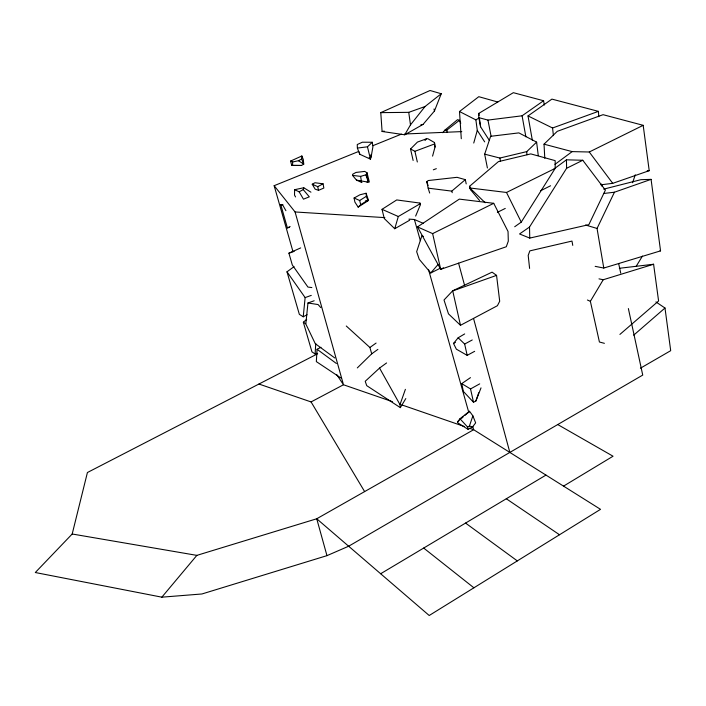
<?xml version="1.0" encoding="UTF-8"?>
<svg xmlns="http://www.w3.org/2000/svg" width="706" height="706" viewBox="0 0 706 706"><rect width="100%" height="100%" fill="white"/><g stroke="black" fill="none" stroke-linecap="round" stroke-linejoin="round"><path stroke-width="1.06" d="M292.575 165.513L292.637 161.983L290.545 161.083L291.737 165.407L301.453 165.46L303.712 164.198L303.342 159.635L301.85 155.982L290.545 161.083M310.94 192.182L303.756 187.752L294.623 189.702L294.517 195.103L295.558 196.948M317.135 353.274L315.123 353.962L315.741 343.575M320.992 347.308L317.073 349.267L316.332 361.604L341.113 378.107M303.712 164.198L301.656 159.026L301.85 155.982M415.64 216.08L420.423 204.643L419.964 203.081L396.728 199.939L382.017 209.329L384.293 218.551L394.742 228.726L409.648 220.219M432.575 156.123L435.02 147.051L434.472 142.541L427.792 138.694L426.318 138.861L417.449 142.074L410.53 149.001L413.134 160.474M286.989 271.81L299.344 314.346L303.236 316.8L305.133 297.597L286.989 271.81L294.067 266.656M314.17 300.756L307.966 302.989L305.822 323.983L315.273 343.681L334.847 358.004M370.959 157.888L372.927 146.707L372.256 142.259L362.346 142.215L357.245 144.536L357.377 148.066L359.681 154.217L370.474 159.168L370.959 154.605M360.713 181.027L361.904 182.554L356.486 180.109L352.523 175.388L352.762 174.206L355.983 172.44L364.711 171.408L367.041 172.793L369.317 182.016M628.375 308.566L642.734 375.089L348.658 546.223L326.966 555.648L201.934 593.975L161.85 597.17L35.3 572.522L72.197 534.001L87.412 472.526L317.656 353.741M356.486 180.109L368.594 182.227L366.564 174.62L367.041 172.793M294.623 189.702L299.141 191.811L303.245 189.605L303.756 187.752M473.744 143.036L477.282 130.381L475.879 119.888L459.5 111.522L478.783 96.687L497.792 102.026M394.742 228.726L398.308 216.513L419.911 203.875M487.405 167.993L484.669 154.164L490.626 136.302L518.866 132.887L536.622 142.135L538.272 155.647M632.602 182.748L635.259 174.806M470.47 377.631L461.733 383.632L463.365 391.415L473.523 402.288L475.915 400.955L478.712 392.783M468.14 429.389L467.61 427.077L469.411 426.053L472.879 415.869L469.516 411.263L459.968 418.737L457.603 421.853L457.929 422.947L468.14 429.389L472.588 426.865L475.659 422.885L472.879 415.869M386.579 362.955L379.546 368.073L365.214 381.302L366.723 385.652L400.337 407.644L399.993 404.617L405.394 389.324M475.915 400.955L481.015 387.876M434.446 111.027L441.241 93.739L430.051 90.5L380.772 112.633L382.087 131.475L404.741 134.784L423.035 124.415L434.446 111.027L434.005 108.971M603.78 268.051L597.047 228.453L614.432 192.217L651.082 179.368L660.551 250.868L603.78 268.051L595.176 266.347M404.741 134.784L410.486 124.865L425.047 106.518L441.241 93.739M604.398 343.328L599.42 342.013L590.366 301.312L603.224 279.744L653.597 264.247L658.592 300.985L619.903 334.423M400.337 407.644L405.809 398.581M636.221 266.259L642.442 256.075M514.7 226.758L521.257 222.108L555.172 168.39L555.172 160.633L530.797 153.899L498.383 161.648L469.605 186.269L470.531 189.685L479.542 200.486M529.518 227.032L566.6 168.293L582.777 160.262L605.395 190.117L588.848 224.667L529.756 238.09L519.554 233.96L529.518 227.032L529.756 238.09M424.994 140.52L426.318 138.861M442.777 132.71L444.727 130.266L457.497 119.693L459.421 120.294L460.78 123.215M469.516 411.263L464.707 415.56M474.661 351.314L467.178 355.365L456.358 349.17L453.508 343.443L458.159 337.777L464.68 333.929M161.85 597.17L196.859 555.375L316.729 518.769L473.655 429.707L600.524 509.335L429.204 615.5L316.729 518.769L326.966 555.648M423.415 236.369L421.897 235.689L416.664 251.671L419.223 259.261L430.748 272.975L438.135 264.415M452.696 290.793L444.012 300.006L448.478 313.843L460.488 325.307L497.412 305.707L499.698 301.224L496.556 275.375L492.082 272.154L452.696 290.793L460.488 325.307M357.307 367.914L371.718 353.821L377.886 349.391M544.785 158.321L544.035 144.174L557.246 131.342L603.065 114.681L643.184 125.324L649.211 170.684L612.729 183.339L600.78 184.822M484.669 154.164L499.874 158.047L526.755 151.613L536.622 142.135M358.154 207.114L360.731 204.661L367.738 200.257L368.55 200.46L366.087 193.259L359.945 194.785L354.085 198.033L354.897 202.101L358.154 207.114L368.55 200.46M357.377 148.066L367.455 146.813L372.256 142.259M457.603 421.853L459.174 420.458M461.547 418.358L463.127 416.964M633.706 335.156L664.99 308.019L655.918 301.93M315.123 353.962L311.946 351.87L303.351 322.218L306.686 319.386M465.325 179.659L457.047 177.321L428.295 180.533L426.821 181.601L428.163 188.167L451.778 191.123L465.325 179.659L466.207 183.895M444.727 130.266L446.916 130.019L459.421 120.294M554.951 164.366L572.16 151.613L589.263 152.002L643.184 125.324M554.184 168.849L566.45 159.821L582.777 160.262M366.988 182.166L368.25 181.442M371.718 353.821L369.9 347.484L376.095 343.063M532.315 140.141L528.017 115.925L551.915 99.114L598.406 111.363L598.794 116.702M543.576 100.746L513.341 92.68L478.783 113.401L478.792 117.655L487.952 120.082L522.087 115.793L543.576 100.746L544.308 105.035M352.523 175.388L360.598 176.376L366.564 174.62M417.502 226.908L459.315 199.118L493.723 203.31L508.038 231.471L508.311 241.125L506.29 246.747L440.703 269.348L417.502 226.908L432.637 233.615L493.723 203.31M354.085 198.033L359.663 200.495L366.388 196.294L366.087 193.259M563.538 486.125L613.046 456.217L557.74 424.553M475.879 119.888L478.694 118.193M380.649 573.74L545.967 475.094M640.43 368.205L670.7 350.679L664.99 308.019M453.508 343.443L455.423 342.357M461.733 383.632L470.531 388.944L479.701 383.87M312.237 184.213L317.735 186.675L323.066 183.798L323.842 188.043L318.53 190.346L315.141 189.146L312.237 184.213L314.973 182.748L323.066 183.798M303.236 316.8L307.075 314.735M458.159 337.777L464.654 344.043L472.243 339.965M292.637 161.983L298.444 160.721L301.656 159.026M258.952 384.029L311.072 401.935L343.478 384.761L392.421 401.661M282.85 204.608L280.785 204.714L287.395 227.932L290.14 226.547M497.377 212.356L505.258 208.42M540.725 190.691L550.583 185.766M430.748 272.975L440.482 268.13M469.631 187.946L506.493 192.464L555.172 168.39M440.518 269.233L443.518 267.856M311.858 287.571L307.931 287.068L292.293 264.953L288.913 253.18L300.685 247.912M292.875 251.257L274.149 185.696L358.657 151.455M372.909 145.683L401.414 134.131M433.307 169.811L436.334 168.663M410.53 149.001L414.916 151.296L434.366 144.033M528.017 115.925L552.56 127.998L598.406 111.363M305.133 297.597L311.267 295.39M380.772 112.633L408.739 112.351L425.047 106.518M452.82 290.872L496.556 275.375M288.913 253.18L294.128 251.389M287.395 227.932L289.354 227.27M603.701 189.137L640.916 179.677L651.082 179.368M382.087 131.475L384.24 131.104M420.873 124.785L423.035 124.415M619.33 268.289L653.597 264.247M603.506 193.506L614.432 192.217M404.714 133.999L461.786 131.598M647.19 170.764L649.211 170.684M291.737 165.407L301.453 165.46M274.149 185.696L295.082 211.968L384.841 217.624M408.924 219.142L414.396 219.487L423.318 223.378M307.966 302.989L318.079 304.56L320.753 307.569M72.197 534.001L196.859 555.375M280.785 204.714L282.753 205.084L285.904 210.688M598.988 278.861L603.224 279.744M660.031 250.745L660.551 250.868M469.411 426.053L472.588 426.865M544.035 144.174L572.16 151.613M365.408 200.839L367.279 201.378M585.556 225.02L597.047 228.453M401.802 404.9L464.283 426.477M469.49 428.277L473.655 429.707L472.764 426.53M382.017 209.329L398.308 216.513M587.41 300.006L590.366 301.312M298.444 160.721L303.606 163.986M303.351 322.218L305.689 323.71M506.299 498.763L559.505 534.751M465.554 523.075L517.313 560.899M317.073 349.267L336.4 363.502M423.688 548.059L473.902 587.798M346.275 326.013L369.9 347.484M470.222 188.317L485.181 202.746M359.566 153.97L360.104 154.499M459.968 418.737L467.61 427.077M303.245 189.605L309.307 196.842L303.465 199.171L299.141 191.811M369.229 157.464L370.518 159.141M589.263 152.002L612.729 183.339M336.78 374.665L343.478 384.761L295.082 211.968M478.792 117.655L480.601 126.806L489.443 140.538M477.282 130.381L484.678 141.871M311.072 401.935L364.631 491.588M379.546 368.073L399.993 404.617M506.493 192.464L521.257 222.108M366.388 196.294L367.738 200.257M365.946 175.035L368.091 181.363M426.821 181.601L428.048 185.554M428.163 188.167L429.672 193.038M419.964 203.081L420.423 204.643M451.778 191.123L452.219 192.676M414.396 219.487L420.379 240.72M428.463 269.392L468.872 412.728M469.605 186.269L470.531 189.685M458.565 263.144L464.61 285.471M473.541 318.441L509.847 452.422M359.663 200.495L360.731 204.661M367.455 146.813L370.474 159.168M432.637 233.615L440.703 269.348M470.531 388.944L473.523 402.288M414.916 151.296L417.325 161.983M464.654 344.043L467.178 355.365M601.512 184.089L601.98 186.234M618.65 263.497L620.733 273.151M317.735 186.675L318.53 190.346M487.952 120.082L491.102 136.302M499.874 158.047L500.492 161.277M572.76 245.379L571.975 241.073L529.844 250.877L528.194 255.422L529.606 268.421M522.087 115.793L525.873 136.805M360.598 176.376L361.278 180.515M359.372 152.081L359.681 154.217M408.739 112.351L410.486 124.865M478.783 113.401L479.065 115.466M479.48 118.555L480.601 126.806M434.472 142.541L435.02 147.051M552.56 127.998L553.425 135.631M459.5 111.522L461.292 138.72M446.916 130.019L447.048 132.198M526.755 151.613L526.941 154.746M566.45 159.821L566.6 168.293"/></g></svg>
